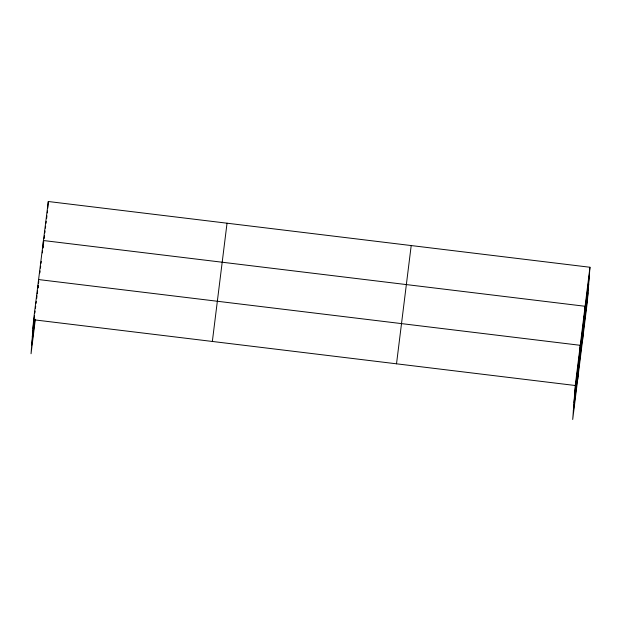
<?xml version="1.0" encoding="UTF-8"?>
<svg xmlns="http://www.w3.org/2000/svg" width="621" height="621" viewBox="0 0 621 621"><rect width="100%" height="100%" fill="white"/><g stroke="black" fill="none" stroke-linecap="round" stroke-linejoin="round"><path stroke-width="0.93" d="M589.95 267.255L575.263 385.509L572.702 419.493L587.396 301.239L589.95 267.255L48.298 201.507L33.604 319.761L31.05 353.745L35.335 319.279M38.168 285.249L37.959 288.097L38.192 286.196M38.386 282.4L38.603 279.559L580.255 345.307L577.701 379.284M47.794 208.151L48.298 201.507M582.545 340.261L585.098 306.277L43.447 240.529L42.88 248.128L43.16 246.219M32.96 328.307L34.512 315.864M34.869 312.992L35.102 311.074M35.459 308.202L35.7 306.285M36.057 303.413L36.29 301.503M36.647 298.631L37.004 295.759M37.244 293.842L37.602 290.97M38.549 283.339L38.781 281.437M39.853 272.867L40.086 270.966M40.443 268.109L40.675 266.207M41.033 263.351L41.265 261.449M42.329 252.879L42.57 250.977M43.517 243.362L43.749 241.46M44.107 238.604L44.464 235.747M44.813 232.891L45.054 230.989M45.403 228.132L45.643 226.23M46.001 223.374L46.233 221.472M46.591 218.615L46.94 215.759M47.297 212.902L47.538 211M32.331 336.698L34.473 319.466M31.679 345.346L34.892 319.505M212.351 341.457L227.038 223.203M396.516 363.813L411.203 245.559M574.619 394.056L589.306 275.802M573.983 402.447L588.677 284.193M573.338 411.102L588.025 292.84M33.604 319.761L575.263 385.509"/></g></svg>
